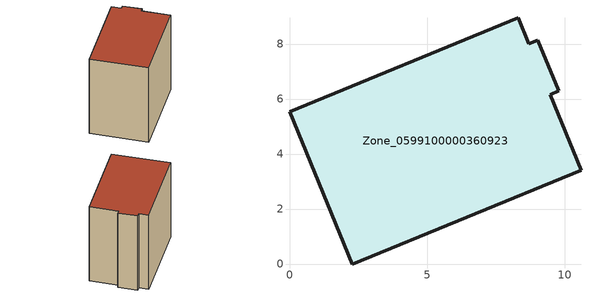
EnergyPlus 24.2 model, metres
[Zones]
Zone_0599100000360923
 floor ground (C_G): 0,5.54 8.32,8.95 8.71,8.01 9.03,8.14 9.79,6.29 9.47,6.16 10.6,3.42 2.28,0 z0
 wall outside (C_F): 2.28,0 10.6,3.42 9.47,6.16 9.79,6.29 9.03,8.14 8.71,8.01 8.32,8.95 0,5.54 2.28,0 z0:8.91
 roof outside (C_R): 8.32,8.95 0,5.54 2.28,0 10.6,3.42 9.47,6.16 9.79,6.29 9.03,8.14 8.71,8.01 z8.91
[BUILDING]
Pand.0599100000360923: North Axis=0; Terrain=City; Loads Convergence Tolerance Value=0.04; Temperature Convergence Tolerance Value=0.4; Solar Distribution=FullExterior; Maximum Number of Warmup Days=25; Minimum Number of Warmup Days=1
[Site:Location]
Rotterdam.The.Hague.AP_ZH_NLD Design_Conditions: Latitude=51.96; Longitude=4.45; Time Zone=1; Elevation=-4.5
[SITE:GROUNDTEMPERATURE:BUILDINGSURFACE]
18, 18, 18, 18, 18, 18, 18, 18, 18, 18, 18, 18
[MATERIAL] Thermal Absorptance=0.9; Solar Absorptance=0.7; Visible Absorptance=0.7
Name | Roughness | Thickness | Conductivity | Density | Specific Heat
G.TI.1992-2005 | MediumSmooth | 0.15 | 0.06 | 540 | 1210
F.TI.1992-2005 | Rough | 0.3 | 0.12 | 1920 | 840
R.TI.1992-2005 | MediumRough | 0.2 | 0.08 | 1500 | 1000
[CONSTRUCTION]
C_G: G.TI.1992-2005
C_F: F.TI.1992-2005
C_R: R.TI.1992-2005
[ZONE]
Zone_0599100000360923: Type=1; Multiplier=1; Ceiling Height=Autocalculate; Volume=Autocalculate; Floor Area=autocalculate; Part of Total Floor Area=Yes
[ZONEINFILTRATION:DESIGNFLOWRATE]
Infil_Zone_0599100000360923: Zone or ZoneList or Space or SpaceList=Zone_0599100000360923; Schedule=AlwaysOn; Design Flow Rate Calculation Method=Flow/Area; Flow Rate per Floor Area=0.0015; Constant Term Coefficient=1; Temperature Term Coefficient=0; Velocity Term Coefficient=0; Velocity Squared Term Coefficient=0
[HVACTEMPLATE:ZONE:IDEALLOADSAIRSYSTEM]
Zone_0599100000360923: Maximum Heating Supply Air Temperature=50; Minimum Cooling Supply Air Temperature=13; Maximum Heating Supply Air Humidity Ratio=0.0156; Minimum Cooling Supply Air Humidity Ratio=0.0077; Heating Limit=NoLimit; Cooling Limit=NoLimit; Dehumidification Control Type=ConstantSensibleHeatRatio; Cooling Sensible Heat Ratio=0.7; Dehumidification Setpoint=60; Humidification Control Type=None; Humidification Setpoint=30; Outdoor Air Method=None; Outdoor Air Flow Rate per Person=0.00944; Outdoor Air Flow Rate per Zone Floor Area=0; Outdoor Air Flow Rate per Zone=0; Demand Controlled Ventilation Type=None; Outdoor Air Economizer Type=NoEconomizer; Heat Recovery Type=None; Sensible Heat Recovery Effectiveness=0.7; Latent Heat Recovery Effectiveness=0.65
[ZONECONTROL:THERMOSTAT]
ThermostatControl_Zone_0599100000360923: Zone or ZoneList=Zone_0599100000360923; Control Type Schedule=DualSetpointControlType; Control 1=Thermostat_Zone_0599100000360923; Temperature Difference Between Cutout And Setpoint=0
[THERMOSTATSETPOINT:DUALSETPOINT]
Thermostat_Zone_0599100000360923: Heating Setpoint Temperature Schedule=HeatingSetpoint_Zone_0599100000360923; Cooling Setpoint Temperature Schedule=CoolingSetpoint_Zone_0599100000360923
[SCHEDULE:COMPACT]
HeatingSetpoint_Zone_0599100000360923: Through: 12/31, For: AllDays, Until: 24:00, 21
CoolingSetpoint_Zone_0599100000360923: Through: 12/31, For: AllDays, Until: 24:00, 24
DualSetpointControlType: Through: 12/31, For: AllDays, Until: 24:00, 4
AlwaysOn: Through: 12/31, For: AllDays, Until: 24:00, 1
